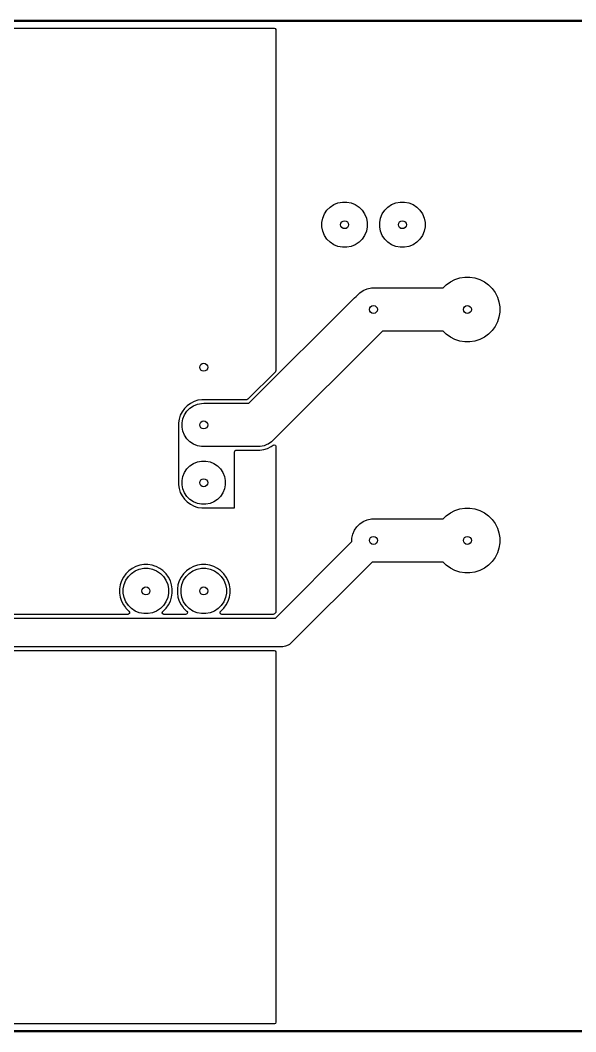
# Model space of a CAD drawing. Header units: millimetres. Extents: x 95.2 to 193.7, y -111.1 to -66.6.
# Drawn here: x 120.05 to 144.46, y -111.15 to -66.65 of the extents above; entities that cross this region are included whole.
import ezdxf

# ---------------------------------------------------------------- set-up
doc = ezdxf.new("R2010")
doc.units = ezdxf.units.MM
doc.layers.add('B.Cu', color=153, linetype='CONTINUOUS', true_color=0x4d7fc4)

msp = doc.modelspace()

# ---------------------------------------------------------------- linework, layer by layer
at = {"layer": 'B.Cu', "linetype": 'CONTINUOUS'}
for p, q in [((95.25, -66.65), (193.675, -66.65)), ((193.65, -66.7), (95.275, -66.7)), ((95.645875, -66.9925), (131.207875, -66.9925)), ((131.207875, -66.9925), (131.258253, -67.010836)), ((131.258253, -67.010836), (131.285059, -67.057265)), ((131.285059, -67.057265), (131.28625, -67.070875)), ((131.28625, -67.070875), (131.28625, -82.056536)), ((133.831103, -74.762454), (134.012215, -74.687435)), ((134.012215, -74.687435), (134.204483, -74.64919)), ((134.204483, -74.64919), (134.400517, -74.64919)), ((134.400517, -74.64919), (134.592785, -74.687435)), ((134.592785, -74.687435), (134.773897, -74.762454)), ((136.371103, -74.762454), (136.552215, -74.687435)), ((136.552215, -74.687435), (136.744483, -74.64919)), ((136.744483, -74.64919), (136.940517, -74.64919)), ((136.940517, -74.64919), (137.132785, -74.687435)), ((137.132785, -74.687435), (137.313897, -74.762454)), ((133.34556, -75.35409), (133.420579, -75.172978)), ((133.420579, -75.172978), (133.52949, -75.009982)), ((133.52949, -75.009982), (133.668107, -74.871365)), ((133.668107, -74.871365), (133.831103, -74.762454)), ((134.773897, -74.762454), (134.936893, -74.871365)), ((134.936893, -74.871365), (135.07551, -75.009982)), ((135.07551, -75.009982), (135.184421, -75.172978)), ((135.184421, -75.172978), (135.25944, -75.35409)), ((135.88556, -75.35409), (135.960579, -75.172978)), ((135.960579, -75.172978), (136.06949, -75.009982)), ((136.06949, -75.009982), (136.208107, -74.871365)), ((136.208107, -74.871365), (136.371103, -74.762454)), ((137.313897, -74.762454), (137.476893, -74.871365)), ((137.476893, -74.871365), (137.61551, -75.009982)), ((137.61551, -75.009982), (137.724421, -75.172978)), ((137.724421, -75.172978), (137.79944, -75.35409)), ((133.307315, -75.546358), (133.34556, -75.35409)), ((133.307315, -75.742392), (133.307315, -75.546358)), ((135.25944, -75.35409), (135.297685, -75.546358)), ((135.297685, -75.546358), (135.297685, -75.742392)), ((135.847315, -75.546358), (135.88556, -75.35409)), ((135.847315, -75.742392), (135.847315, -75.546358)), ((137.79944, -75.35409), (137.837685, -75.546358)), ((137.837685, -75.546358), (137.837685, -75.742392)), ((133.34556, -75.93466), (133.307315, -75.742392)), ((133.420579, -76.115772), (133.34556, -75.93466)), ((135.25944, -75.93466), (135.184421, -76.115772)), ((135.297685, -75.742392), (135.25944, -75.93466)), ((135.88556, -75.93466), (135.847315, -75.742392)), ((135.960579, -76.115772), (135.88556, -75.93466)), ((137.79944, -75.93466), (137.724421, -76.115772)), ((137.837685, -75.742392), (137.79944, -75.93466)), ((133.52949, -76.278768), (133.420579, -76.115772)), ((133.668107, -76.417385), (133.52949, -76.278768)), ((133.831103, -76.526296), (133.668107, -76.417385)), ((134.012215, -76.601315), (133.831103, -76.526296)), ((134.773897, -76.526296), (134.592785, -76.601315)), ((134.936893, -76.417385), (134.773897, -76.526296)), ((135.07551, -76.278768), (134.936893, -76.417385)), ((135.184421, -76.115772), (135.07551, -76.278768)), ((136.06949, -76.278768), (135.960579, -76.115772)), ((136.208107, -76.417385), (136.06949, -76.278768)), ((136.371103, -76.526296), (136.208107, -76.417385)), ((136.552215, -76.601315), (136.371103, -76.526296)), ((137.313897, -76.526296), (137.132785, -76.601315)), ((137.476893, -76.417385), (137.313897, -76.526296)), ((137.61551, -76.278768), (137.476893, -76.417385)), ((137.724421, -76.115772), (137.61551, -76.278768)), ((134.204483, -76.63956), (134.012215, -76.601315)), ((134.400517, -76.63956), (134.204483, -76.63956)), ((134.592785, -76.601315), (134.400517, -76.63956)), ((136.744483, -76.63956), (136.552215, -76.601315)), ((136.940517, -76.63956), (136.744483, -76.63956)), ((137.132785, -76.601315), (136.940517, -76.63956)), ((138.638171, -78.422501), (138.772101, -78.288571)), ((138.772101, -78.288571), (138.95348, -78.156791)), ((138.95348, -78.156791), (139.153241, -78.055008)), ((139.153241, -78.055008), (139.366465, -77.985727)), ((139.366465, -77.985727), (139.587902, -77.950655)), ((139.587902, -77.950655), (139.812098, -77.950655)), ((139.812098, -77.950655), (140.033535, -77.985727)), ((140.033535, -77.985727), (140.246759, -78.055008)), ((140.246759, -78.055008), (140.44652, -78.156791)), ((140.44652, -78.156791), (140.627899, -78.288571)), ((140.627899, -78.288571), (140.78643, -78.447102)), ((134.836208, -78.770741), (134.96824, -78.638709)), ((134.96824, -78.638709), (135.123495, -78.534971)), ((135.123495, -78.534971), (135.296004, -78.463515)), ((135.296004, -78.463515), (135.479139, -78.427088)), ((135.479139, -78.427088), (135.5725, -78.422501)), ((135.5725, -78.422501), (138.638171, -78.422501)), ((140.78643, -78.447102), (140.91821, -78.628481)), ((140.91821, -78.628481), (141.019993, -78.828242)), ((130.097963, -83.5025), (134.74023, -78.860233)), ((134.74023, -78.860233), (134.80949, -78.79746)), ((134.80949, -78.79746), (134.825505, -78.786758)), ((134.825505, -78.786758), (134.836208, -78.770741)), ((141.019993, -78.828242), (141.089274, -79.041466)), ((141.089274, -79.041466), (141.124346, -79.262903)), ((141.124346, -79.487099), (141.089274, -79.708536)), ((141.124346, -79.262903), (141.124346, -79.487099)), ((141.019993, -79.92176), (140.91821, -80.121521)), ((141.089274, -79.708536), (141.019993, -79.92176)), ((135.967038, -80.327501), (131.16602, -85.128519)), ((138.638171, -80.327501), (135.967038, -80.327501)), ((138.772101, -80.461431), (138.638171, -80.327501)), ((138.95348, -80.593211), (138.772101, -80.461431)), ((140.627899, -80.461431), (140.44652, -80.593211)), ((140.78643, -80.3029), (140.627899, -80.461431)), ((140.91821, -80.121521), (140.78643, -80.3029)), ((139.153241, -80.694994), (138.95348, -80.593211)), ((139.366465, -80.764275), (139.153241, -80.694994)), ((139.587902, -80.799347), (139.366465, -80.764275)), ((139.812098, -80.799347), (139.587902, -80.799347)), ((140.033535, -80.764275), (139.812098, -80.799347)), ((140.246759, -80.694994), (140.033535, -80.764275)), ((140.44652, -80.593211), (140.246759, -80.694994)), ((131.263294, -82.111955), (130.054955, -83.320294)), ((131.267914, -82.106914), (131.263294, -82.111955)), ((131.28625, -82.056536), (131.267914, -82.106914)), ((127.386985, -83.60701), (127.26326, -83.730735)), ((127.386998, -83.606999), (127.386985, -83.60701)), ((127.528559, -83.50415), (127.386998, -83.606999)), ((127.50699, -83.718708), (127.662245, -83.61497)), ((127.528567, -83.504145), (127.528559, -83.50415)), ((127.684483, -83.424702), (127.528567, -83.504145)), ((127.662245, -83.61497), (127.834754, -83.543514)), ((127.850911, -83.370625), (127.684483, -83.424702)), ((127.834754, -83.543514), (128.017889, -83.507087)), ((128.023747, -83.34325), (127.850911, -83.370625)), ((128.017889, -83.507087), (128.11125, -83.5025)), ((129.999536, -83.34325), (128.023747, -83.34325)), ((128.11125, -83.5025), (130.097963, -83.5025)), ((130.006367, -83.342952), (129.999536, -83.34325)), ((130.054955, -83.320294), (130.006367, -83.342952)), ((127.080952, -84.028233), (127.026875, -84.194661)), ((127.160395, -83.872317), (127.080952, -84.028233)), ((127.1604, -83.872309), (127.160395, -83.872317)), ((127.263249, -83.730748), (127.1604, -83.872309)), ((127.199764, -84.178504), (127.27122, -84.005995)), ((127.26326, -83.730735), (127.263249, -83.730748)), ((127.27122, -84.005995), (127.374958, -83.85074)), ((127.374958, -83.85074), (127.50699, -83.718708)), ((127.026875, -84.194661), (126.9995, -84.367497)), ((126.9995, -84.367497), (126.9995, -84.542497)), ((126.9995, -84.542497), (126.999742, -84.545575)), ((126.999742, -84.545575), (126.999507, -84.545593)), ((126.999507, -84.545593), (127, -84.551826)), ((127.163337, -84.361639), (127.199764, -84.178504)), ((127.163337, -84.548361), (127.163337, -84.361639)), ((127.199764, -84.731496), (127.163337, -84.548361)), ((127, -84.551826), (127, -86.898176)), ((127.27122, -84.904005), (127.199764, -84.731496)), ((127.374958, -85.05926), (127.27122, -84.904005)), ((127.50699, -85.191292), (127.374958, -85.05926)), ((127.662245, -85.29503), (127.50699, -85.191292)), ((127.834754, -85.366486), (127.662245, -85.29503)), ((128.017889, -85.402913), (127.834754, -85.366486)), ((128.11125, -85.4075), (128.017889, -85.402913)), ((130.492501, -85.4075), (128.11125, -85.4075)), ((130.585862, -85.402913), (130.492501, -85.4075)), ((130.768997, -85.366486), (130.585862, -85.402913)), ((130.890979, -85.315958), (130.768997, -85.366486)), ((130.941507, -85.29503), (130.890979, -85.315958)), ((130.919265, -85.485299), (131.075185, -85.405854)), ((131.096761, -85.191292), (130.941507, -85.29503)), ((131.075185, -85.405854), (131.161809, -85.342918)), ((131.16602, -85.128519), (131.096761, -85.191292)), ((131.161809, -85.342918), (131.213342, -85.328142)), ((131.213342, -85.328142), (131.262319, -85.349948)), ((131.262319, -85.349948), (131.285821, -85.398134)), ((131.285821, -85.398134), (131.28625, -85.406326)), ((131.28625, -85.406326), (131.28625, -92.665547)), ((129.460625, -85.645125), (129.478961, -85.594747)), ((129.460625, -88.10625), (129.460625, -85.645125)), ((129.478961, -85.594747), (129.52539, -85.567941)), ((129.52539, -85.567941), (129.539, -85.56675)), ((129.539, -85.56675), (130.401754, -85.56675)), ((130.401754, -85.56675), (130.401778, -85.566751)), ((130.401778, -85.566751), (130.405004, -85.566751)), ((130.405004, -85.566751), (130.579995, -85.566751)), ((130.579995, -85.566751), (130.579998, -85.566751)), ((130.579998, -85.566751), (130.752837, -85.539375)), ((130.752837, -85.539375), (130.919265, -85.485299)), ((127.374958, -86.39074), (127.50699, -86.258708)), ((127.50699, -86.258708), (127.662245, -86.15497)), ((127.662245, -86.15497), (127.834754, -86.083514)), ((127.834754, -86.083514), (128.017889, -86.047087)), ((128.017889, -86.047087), (128.204611, -86.047087)), ((128.204611, -86.047087), (128.387746, -86.083514)), ((128.387746, -86.083514), (128.560255, -86.15497)), ((128.560255, -86.15497), (128.71551, -86.258708)), ((128.71551, -86.258708), (128.847542, -86.39074)), ((127.163337, -86.901639), (127.199764, -86.718504)), ((127.199764, -86.718504), (127.27122, -86.545995)), ((127.27122, -86.545995), (127.374958, -86.39074)), ((128.847542, -86.39074), (128.95128, -86.545995)), ((128.95128, -86.545995), (129.022736, -86.718504)), ((129.022736, -86.718504), (129.059163, -86.901639)), ((126.999742, -86.90443), (126.9995, -86.907506)), ((126.9995, -86.907506), (126.9995, -87.082502)), ((126.9995, -87.082502), (127.026875, -87.255338)), ((127, -86.898176), (126.999512, -86.904411)), ((126.999512, -86.904411), (126.999742, -86.90443)), ((127.163337, -87.088361), (127.163337, -86.901639)), ((127.199764, -87.271496), (127.163337, -87.088361)), ((129.059163, -87.088361), (129.022736, -87.271496)), ((129.059163, -86.901639), (129.059163, -87.088361)), ((127.026875, -87.255338), (127.080952, -87.421766)), ((127.080952, -87.421766), (127.160395, -87.577682)), ((127.160395, -87.577682), (127.1604, -87.57769)), ((127.1604, -87.57769), (127.263249, -87.719251)), ((127.27122, -87.444005), (127.199764, -87.271496)), ((127.374958, -87.59926), (127.27122, -87.444005)), ((127.50699, -87.731292), (127.374958, -87.59926)), ((128.847542, -87.59926), (128.71551, -87.731292)), ((128.95128, -87.444005), (128.847542, -87.59926)), ((129.022736, -87.271496), (128.95128, -87.444005)), ((127.263249, -87.719251), (127.26326, -87.719264)), ((127.26326, -87.719264), (127.386985, -87.842989)), ((127.386985, -87.842989), (127.386998, -87.843)), ((127.386998, -87.843), (127.528559, -87.945849)), ((127.662245, -87.83503), (127.50699, -87.731292)), ((127.528559, -87.945849), (127.528566, -87.945854)), ((127.528566, -87.945854), (127.684486, -88.025299)), ((127.834754, -87.906486), (127.662245, -87.83503)), ((127.684486, -88.025299), (127.813267, -88.067142)), ((127.813267, -88.067142), (127.850911, -88.079374)), ((128.017889, -87.942913), (127.834754, -87.906486)), ((127.850911, -88.079374), (127.850912, -88.079374)), ((127.850912, -88.079374), (127.850915, -88.079375)), ((127.850915, -88.079375), (128.023753, -88.10675)), ((128.204611, -87.942913), (128.017889, -87.942913)), ((128.023753, -88.10675), (128.023756, -88.10675)), ((128.023756, -88.10675), (128.198744, -88.10675)), ((128.198744, -88.10675), (128.198747, -88.10675)), ((128.198747, -88.10675), (128.198749, -88.106749)), ((128.198749, -88.106749), (128.20182, -88.106508)), ((128.20182, -88.106508), (128.201838, -88.106742)), ((128.201838, -88.106742), (128.208073, -88.10625)), ((128.387746, -87.906486), (128.204611, -87.942913)), ((128.208073, -88.10625), (129.460625, -88.10625)), ((128.560255, -87.83503), (128.387746, -87.906486)), ((128.71551, -87.731292), (128.560255, -87.83503)), ((138.638173, -88.582499), (138.772101, -88.448571)), ((138.772101, -88.448571), (138.95348, -88.316791)), ((138.95348, -88.316791), (139.153241, -88.215008)), ((139.153241, -88.215008), (139.366465, -88.145727)), ((139.366465, -88.145727), (139.587902, -88.110655)), ((139.587902, -88.110655), (139.812098, -88.110655)), ((139.812098, -88.110655), (140.033535, -88.145727)), ((140.033535, -88.145727), (140.246759, -88.215008)), ((140.246759, -88.215008), (140.44652, -88.316791)), ((140.44652, -88.316791), (140.627899, -88.448571)), ((140.627899, -88.448571), (140.78643, -88.607102)), ((134.73247, -89.085994), (134.836208, -88.930739)), ((134.836208, -88.930739), (134.96824, -88.798707)), ((134.96824, -88.798707), (135.123495, -88.694969)), ((135.123495, -88.694969), (135.296004, -88.623513)), ((135.296004, -88.623513), (135.479139, -88.587086)), ((135.479139, -88.587086), (135.5725, -88.582499)), ((135.5725, -88.582499), (138.638173, -88.582499)), ((140.78643, -88.607102), (140.91821, -88.788481)), ((140.91821, -88.788481), (141.019993, -88.988242)), ((141.019993, -88.988242), (141.089274, -89.201466)), ((134.624587, -89.441638), (134.661014, -89.258503)), ((134.624587, -89.584886), (134.624587, -89.441638)), ((134.661014, -89.258503), (134.73247, -89.085994)), ((141.089274, -89.201466), (141.124346, -89.422903)), ((141.124346, -89.422903), (141.124346, -89.647099)), ((131.261349, -92.948124), (134.624587, -89.584886)), ((141.089274, -89.868536), (141.019993, -90.08176)), ((141.124346, -89.647099), (141.089274, -89.868536)), ((140.91821, -90.281521), (140.78643, -90.4629)), ((141.019993, -90.08176), (140.91821, -90.281521)), ((124.96367, -90.76602), (124.816048, -90.873273)), ((124.963676, -90.766016), (124.96367, -90.76602)), ((125.126246, -90.683183), (124.963676, -90.766016)), ((125.299788, -90.626794), (125.126246, -90.683183)), ((125.280965, -90.80056), (125.473233, -90.762315)), ((125.480009, -90.59825), (125.299788, -90.626794)), ((125.473233, -90.762315), (125.669267, -90.762315)), ((125.480015, -90.59825), (125.480009, -90.59825)), ((125.662485, -90.59825), (125.480015, -90.59825)), ((125.66249, -90.59825), (125.662485, -90.59825)), ((125.842711, -90.626794), (125.66249, -90.59825)), ((125.669267, -90.762315), (125.861535, -90.80056)), ((125.968002, -90.667504), (125.842711, -90.626794)), ((126.016248, -90.683181), (125.968002, -90.667504)), ((126.01625, -90.683182), (126.016248, -90.683181)), ((126.016253, -90.683183), (126.01625, -90.683182)), ((126.178823, -90.766016), (126.016253, -90.683183)), ((126.178825, -90.766017), (126.178823, -90.766016)), ((126.17883, -90.76602), (126.178825, -90.766017)), ((126.309447, -90.860919), (126.17883, -90.76602)), ((127.50367, -90.76602), (127.356048, -90.873273)), ((127.503676, -90.766016), (127.50367, -90.76602)), ((127.666246, -90.683183), (127.503676, -90.766016)), ((127.839788, -90.626794), (127.666246, -90.683183)), ((127.820965, -90.80056), (128.013233, -90.762315)), ((128.020009, -90.59825), (127.839788, -90.626794)), ((128.013233, -90.762315), (128.209267, -90.762315)), ((128.020015, -90.59825), (128.020009, -90.59825)), ((128.202485, -90.59825), (128.020015, -90.59825)), ((128.20249, -90.59825), (128.202485, -90.59825)), ((128.382711, -90.626794), (128.20249, -90.59825)), ((128.209267, -90.762315), (128.401535, -90.80056)), ((128.508002, -90.667504), (128.382711, -90.626794)), ((128.556248, -90.683181), (128.508002, -90.667504)), ((128.55625, -90.683182), (128.556248, -90.683181)), ((128.556253, -90.683183), (128.55625, -90.683182)), ((128.718823, -90.766016), (128.556253, -90.683183)), ((128.718825, -90.766017), (128.718823, -90.766016)), ((128.71883, -90.76602), (128.718825, -90.766017)), ((128.849447, -90.860919), (128.71883, -90.76602)), ((135.520577, -90.484947), (131.973388, -94.032137)), ((135.5725, -90.487499), (135.520577, -90.484947)), ((138.638169, -90.487499), (135.5725, -90.487499)), ((138.772101, -90.621431), (138.638169, -90.487499)), ((138.95348, -90.753211), (138.772101, -90.621431)), ((139.153241, -90.854994), (138.95348, -90.753211)), ((140.44652, -90.753211), (140.246759, -90.854994)), ((140.627899, -90.621431), (140.44652, -90.753211)), ((140.78643, -90.4629), (140.627899, -90.621431)), ((124.579766, -91.149926), (124.496933, -91.312496)), ((124.57977, -91.14992), (124.579766, -91.149926)), ((124.687023, -91.002298), (124.57977, -91.14992)), ((124.687029, -91.002291), (124.687023, -91.002298)), ((124.816041, -90.873279), (124.687029, -91.002291)), ((124.689329, -91.286103), (124.79824, -91.123107)), ((124.79824, -91.123107), (124.936857, -90.98449)), ((124.816048, -90.873273), (124.816041, -90.873279)), ((124.936857, -90.98449), (125.099853, -90.875579)), ((125.099853, -90.875579), (125.280965, -90.80056)), ((125.861535, -90.80056), (126.042647, -90.875579)), ((126.042647, -90.875579), (126.205643, -90.98449)), ((126.205643, -90.98449), (126.34426, -91.123107)), ((126.326451, -90.873273), (126.309447, -90.860919)), ((126.326458, -90.873279), (126.326451, -90.873273)), ((126.45547, -91.002291), (126.326458, -90.873279)), ((126.34426, -91.123107), (126.453171, -91.286103)), ((126.455476, -91.002298), (126.45547, -91.002291)), ((126.455477, -91.002299), (126.455476, -91.002298)), ((126.56273, -91.14992), (126.455477, -91.002299)), ((126.645569, -91.312502), (126.56273, -91.14992)), ((127.119766, -91.149926), (127.036933, -91.312496)), ((127.11977, -91.14992), (127.119766, -91.149926)), ((127.227023, -91.002298), (127.11977, -91.14992)), ((127.227029, -91.002291), (127.227023, -91.002298)), ((127.356041, -90.873279), (127.227029, -91.002291)), ((127.229329, -91.286103), (127.33824, -91.123107)), ((127.33824, -91.123107), (127.476857, -90.98449)), ((127.356048, -90.873273), (127.356041, -90.873279)), ((127.476857, -90.98449), (127.639853, -90.875579)), ((127.639853, -90.875579), (127.820965, -90.80056)), ((128.401535, -90.80056), (128.582647, -90.875579)), ((128.582647, -90.875579), (128.745643, -90.98449)), ((128.745643, -90.98449), (128.88426, -91.123107)), ((128.866451, -90.873273), (128.849447, -90.860919)), ((128.866458, -90.873279), (128.866451, -90.873273)), ((128.99547, -91.002291), (128.866458, -90.873279)), ((128.88426, -91.123107), (128.993171, -91.286103)), ((128.995476, -91.002298), (128.99547, -91.002291)), ((128.995477, -91.002299), (128.995476, -91.002298)), ((129.10273, -91.14992), (128.995477, -91.002299)), ((129.185569, -91.312502), (129.10273, -91.14992)), ((139.366465, -90.924275), (139.153241, -90.854994)), ((139.587902, -90.959347), (139.366465, -90.924275)), ((139.812098, -90.959347), (139.587902, -90.959347)), ((140.033535, -90.924275), (139.812098, -90.959347)), ((140.246759, -90.854994), (140.033535, -90.924275)), ((124.440544, -91.486038), (124.412, -91.666259)), ((124.412, -91.666259), (124.412, -91.84874)), ((124.496933, -91.312496), (124.440544, -91.486038)), ((124.576065, -91.659483), (124.61431, -91.467215)), ((124.576065, -91.855517), (124.576065, -91.659483)), ((124.61431, -91.467215), (124.689329, -91.286103)), ((126.453171, -91.286103), (126.52819, -91.467215)), ((126.52819, -91.467215), (126.566435, -91.659483)), ((126.566435, -91.659483), (126.566435, -91.855517)), ((126.701956, -91.486042), (126.645569, -91.312502)), ((126.7305, -91.666265), (126.701956, -91.486042)), ((126.7305, -91.848735), (126.7305, -91.666265)), ((126.980544, -91.486038), (126.952, -91.666259)), ((126.952, -91.666259), (126.952, -91.84874)), ((127.036933, -91.312496), (126.980544, -91.486038)), ((127.116065, -91.659483), (127.15431, -91.467215)), ((127.116065, -91.855517), (127.116065, -91.659483)), ((127.15431, -91.467215), (127.229329, -91.286103)), ((128.993171, -91.286103), (129.06819, -91.467215)), ((129.06819, -91.467215), (129.106435, -91.659483)), ((129.106435, -91.659483), (129.106435, -91.855517)), ((129.241956, -91.486042), (129.185569, -91.312502)), ((129.2705, -91.666265), (129.241956, -91.486042)), ((129.2705, -91.848735), (129.2705, -91.666265)), ((124.412, -91.84874), (124.440544, -92.028961)), ((124.440544, -92.028961), (124.496933, -92.202503)), ((124.61431, -92.047785), (124.576065, -91.855517)), ((124.689329, -92.228897), (124.61431, -92.047785)), ((126.52819, -92.047785), (126.453171, -92.228897)), ((126.566435, -91.855517), (126.52819, -92.047785)), ((126.645569, -92.202498), (126.701956, -92.028958)), ((126.701956, -92.028958), (126.7305, -91.848735)), ((126.952, -91.84874), (126.980544, -92.028961)), ((126.980544, -92.028961), (127.036933, -92.202503)), ((127.15431, -92.047785), (127.116065, -91.855517)), ((127.229329, -92.228897), (127.15431, -92.047785)), ((129.06819, -92.047785), (128.993171, -92.228897)), ((129.106435, -91.855517), (129.06819, -92.047785)), ((129.185569, -92.202498), (129.241956, -92.028958)), ((129.241956, -92.028958), (129.2705, -91.848735)), ((124.496933, -92.202503), (124.579766, -92.365073)), ((124.579766, -92.365073), (124.57977, -92.36508)), ((124.57977, -92.36508), (124.671046, -92.490711)), ((124.671046, -92.490711), (124.687023, -92.512701)), ((124.687023, -92.512701), (124.687029, -92.512708)), ((124.687029, -92.512708), (124.816041, -92.64172)), ((124.79824, -92.391893), (124.689329, -92.228897)), ((124.936857, -92.53051), (124.79824, -92.391893)), ((125.099853, -92.639421), (124.936857, -92.53051)), ((126.205643, -92.53051), (126.042647, -92.639421)), ((126.34426, -92.391893), (126.205643, -92.53051)), ((126.326451, -92.641727), (126.455477, -92.512701)), ((126.453171, -92.228897), (126.34426, -92.391893)), ((126.455477, -92.512701), (126.56273, -92.36508)), ((126.56273, -92.36508), (126.645569, -92.202498)), ((127.036933, -92.202503), (127.119766, -92.365073)), ((127.119766, -92.365073), (127.11977, -92.36508)), ((127.11977, -92.36508), (127.211046, -92.490711)), ((127.211046, -92.490711), (127.227023, -92.512701)), ((127.227023, -92.512701), (127.227029, -92.512708)), ((127.227029, -92.512708), (127.356041, -92.64172)), ((127.33824, -92.391893), (127.229329, -92.228897)), ((127.476857, -92.53051), (127.33824, -92.391893)), ((127.639853, -92.639421), (127.476857, -92.53051)), ((128.745643, -92.53051), (128.582647, -92.639421)), ((128.88426, -92.391893), (128.745643, -92.53051)), ((128.866451, -92.641727), (128.995477, -92.512701)), ((128.993171, -92.228897), (128.88426, -92.391893)), ((128.995477, -92.512701), (129.10273, -92.36508)), ((129.10273, -92.36508), (129.185569, -92.202498)), ((119.450552, -92.948124), (131.261349, -92.948124)), ((124.777366, -92.788874), (119.555466, -92.788874)), ((124.809246, -92.782097), (124.777366, -92.788874)), ((124.84781, -92.744855), (124.809246, -92.782097)), ((124.816041, -92.64172), (124.816051, -92.641729)), ((124.816051, -92.641729), (124.823432, -92.647091)), ((124.823432, -92.647091), (124.853413, -92.691537)), ((124.853413, -92.691537), (124.84781, -92.744855)), ((125.280965, -92.71444), (125.099853, -92.639421)), ((125.473233, -92.752685), (125.280965, -92.71444)), ((125.669267, -92.752685), (125.473233, -92.752685)), ((125.861535, -92.71444), (125.669267, -92.752685)), ((126.042647, -92.639421), (125.861535, -92.71444)), ((126.28795, -92.724109), (126.297259, -92.671312)), ((126.314756, -92.770538), (126.28795, -92.724109)), ((126.297259, -92.671312), (126.319068, -92.647091)), ((126.365134, -92.788874), (126.314756, -92.770538)), ((126.319068, -92.647091), (126.326448, -92.641729)), ((126.326446, -92.641729), (126.326451, -92.641727)), ((126.326448, -92.641729), (126.326446, -92.641729)), ((127.317366, -92.788874), (126.365134, -92.788874)), ((127.349246, -92.782097), (127.317366, -92.788874)), ((127.38781, -92.744855), (127.349246, -92.782097)), ((127.356041, -92.64172), (127.356051, -92.641729)), ((127.356051, -92.641729), (127.363432, -92.647091)), ((127.363432, -92.647091), (127.393413, -92.691537)), ((127.393413, -92.691537), (127.38781, -92.744855)), ((127.820965, -92.71444), (127.639853, -92.639421)), ((128.013233, -92.752685), (127.820965, -92.71444)), ((128.209267, -92.752685), (128.013233, -92.752685)), ((128.401535, -92.71444), (128.209267, -92.752685)), ((128.582647, -92.639421), (128.401535, -92.71444)), ((128.82795, -92.724109), (128.837259, -92.671312)), ((128.854756, -92.770538), (128.82795, -92.724109)), ((128.837259, -92.671312), (128.859068, -92.647091)), ((128.905134, -92.788874), (128.854756, -92.770538)), ((128.859068, -92.647091), (128.866448, -92.641729)), ((128.866446, -92.641729), (128.866451, -92.641727)), ((128.866448, -92.641729), (128.866446, -92.641729)), ((131.162923, -92.788874), (128.905134, -92.788874)), ((131.169754, -92.788576), (131.162923, -92.788874)), ((131.218342, -92.765918), (131.169754, -92.788576)), ((131.263294, -92.720966), (131.218342, -92.765918)), ((131.267914, -92.715925), (131.263294, -92.720966)), ((131.269093, -92.712683), (131.267914, -92.715925)), ((131.278907, -92.69867), (131.269093, -92.712683)), ((131.280398, -92.681625), (131.278907, -92.69867)), ((131.28625, -92.665547), (131.280398, -92.681625)), ((131.524375, -94.218124), (119.450552, -94.218124)), ((131.586596, -94.215067), (131.524375, -94.218124)), ((131.586616, -94.215067), (131.586596, -94.215067)), ((131.708706, -94.190781), (131.586616, -94.215067)), ((131.823712, -94.143144), (131.708706, -94.190781)), ((131.876294, -94.10801), (131.823712, -94.143144)), ((131.927215, -94.073986), (131.876294, -94.10801)), ((131.927224, -94.073976), (131.927215, -94.073986)), ((131.973388, -94.032137), (131.927224, -94.073976)), ((119.555466, -94.377374), (131.207875, -94.377374)), ((131.207875, -94.377374), (131.258253, -94.39571)), ((131.258253, -94.39571), (131.285059, -94.442139)), ((131.285059, -94.442139), (131.28625, -94.455749)), ((131.28625, -94.455749), (131.28625, -110.729125)), ((131.267914, -110.779503), (131.221485, -110.806309)), ((131.28625, -110.729125), (131.267914, -110.779503)), ((193.675, -111.15), (95.25, -111.15)), ((95.275, -111.1), (193.65, -111.1)), ((131.207875, -110.8075), (95.645875, -110.8075)), ((131.221485, -110.806309), (131.207875, -110.8075))]:
    msp.add_line(p, q, dxfattribs=at)
at = {"layer": 'B.Cu'}
for centre in [(134.3025, -75.644375), (134.3025, -75.644375), (134.3025, -75.644375), (136.8425, -75.644375), (136.8425, -75.644375), (136.8425, -75.644375), (135.5725, -79.375001), (135.5725, -79.375001), (135.5725, -79.375001), (139.7, -79.375001), (139.7, -79.375001), (139.7, -79.375001), (128.11125, -81.915001), (128.11125, -81.915001), (128.11125, -81.915001), (128.11125, -84.455), (128.11125, -84.455), (128.11125, -84.455), (128.11125, -86.995), (128.11125, -86.995), (128.11125, -86.995), (135.5725, -89.534999), (135.5725, -89.534999), (135.5725, -89.534999), (139.7, -89.535001), (139.7, -89.535001), (139.7, -89.535001), (125.57125, -91.7575), (125.57125, -91.7575), (125.57125, -91.7575), (128.11125, -91.7575), (128.11125, -91.7575), (128.11125, -91.7575)]:
    msp.add_circle(centre, 0.175, dxfattribs=at)

doc.saveas('drawing.dxf')
